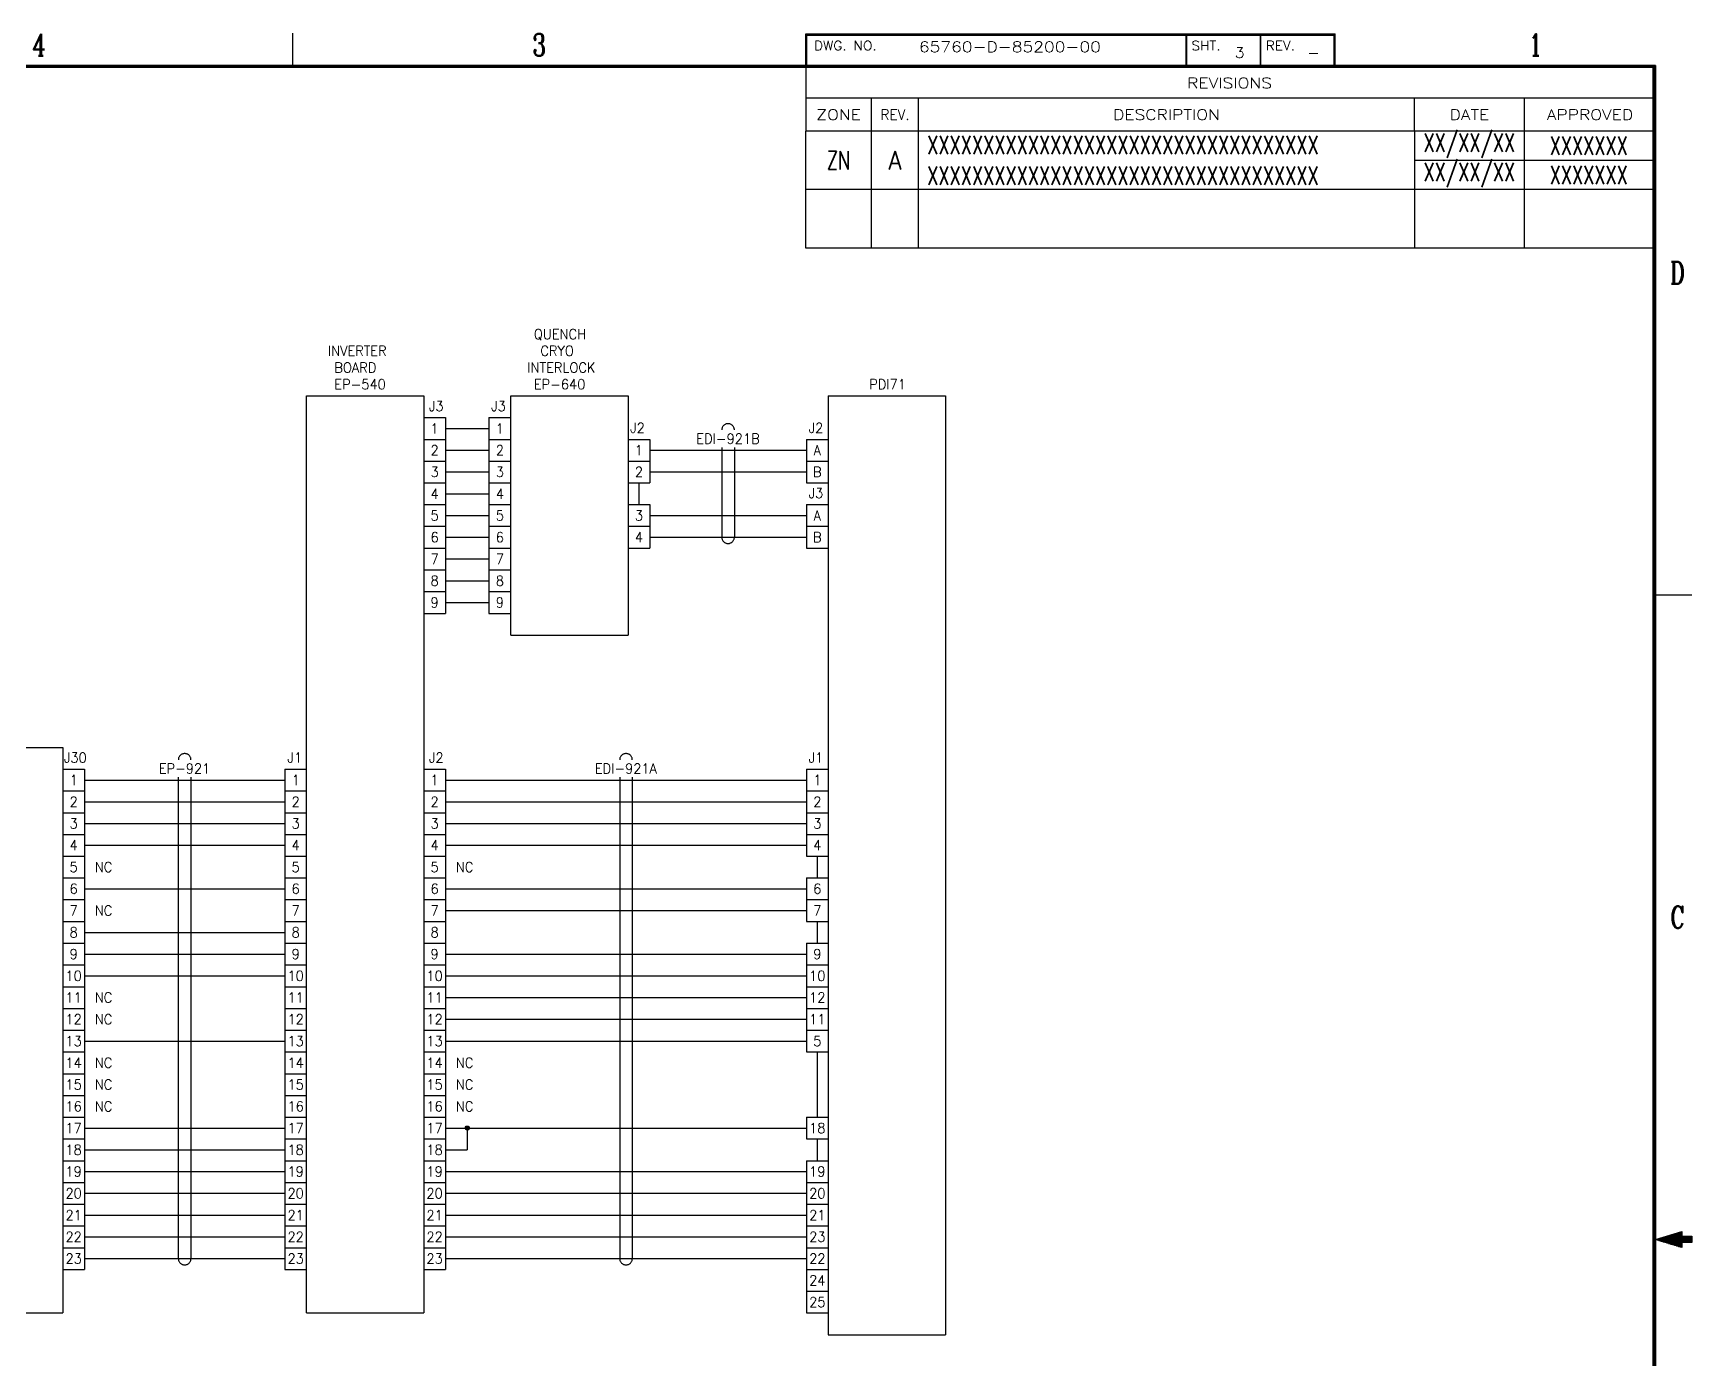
# Model space of a CAD drawing. Extents: x -7.6 to 24, y -28.5 to -7.9.
# Drawn here: x 9.86 to 24.01, y -19.19 to -7.87 of the extents above; entities that cross this region are included whole.
import ezdxf

# ---------------------------------------------------------------- set-up
doc = ezdxf.new("R2010")
doc.units = 0
doc.header["$MEASUREMENT"] = 0
doc.linetypes.add('DASHED', pattern=[15, 7, -8])
doc.linetypes.add('PHANTOM', pattern=[13, 10, -1, 0, -1, 0, -1])
doc.layers.add('1', color=7, linetype='CONTINUOUS')
doc.layers.add('2', color=7, linetype='CONTINUOUS')
doc.styles.add('CONVERTER_1', font='simplex.shx', dxfattribs={"width": 0.7125})
doc.styles.add('CONVERTER_17', font='complex.shx', dxfattribs={"width": 0.7125})
doc.styles.add('CONVERTER_2', font='simplex.shx', dxfattribs={"width": 0.95})
doc.styles.add('CONVERTER_3', font='simplex.shx', dxfattribs={"width": 1.1875})
doc.styles.add('CONVERTER_4', font='simplex.shx', dxfattribs={"width": 1.06875})

# ---------------------------------------------------------------- blocks, each defined once
blk = doc.blocks.new('REVISION_BLOCK', base_point=(16.45, -9.709))
at = {"layer": '1', "color": 2, "linetype": 'CONTINUOUS'}
for p, q in [((23.681, -8.168), (16.45, -8.168)), ((16.45, -8.168), (16.45, -8.709)), ((23.681, -8.709), (23.681, -8.168)), ((23.681, -8.429), (16.45, -8.429)), ((17.012, -8.709), (17.012, -8.429)), ((17.412, -8.709), (17.412, -8.429)), ((21.644, -8.709), (21.644, -8.429)), ((22.581, -8.709), (22.581, -8.429)), ((23.681, -8.709), (16.45, -8.709)), ((23.681, -8.709), (23.681, -8.709))]:
    blk.add_line(p, q, dxfattribs=at)
at = {"layer": '1', "color": 4, "linetype": 'PHANTOM'}
for p, q in [((17.012, -9.709), (17.012, -8.709)), ((23.681, -8.709), (23.681, -9.709)), ((21.644, -8.959), (23.681, -8.959))]:
    blk.add_line(p, q, dxfattribs=at)
at = {"layer": '2', "color": 4, "linetype": 'PHANTOM'}
for p, q in [((16.45, -9.709), (16.45, -8.709)), ((17.412, -9.709), (17.412, -8.709)), ((21.644, -8.709), (21.644, -9.709)), ((22.581, -9.709), (22.581, -8.709)), ((23.681, -9.209), (16.45, -9.209)), ((23.681, -9.709), (16.45, -9.709))]:
    blk.add_line(p, q, dxfattribs=at)
at = {"layer": '1', "color": 3, "char_height": 0.09, "attachment_point": 5}
for s, insert, style in [('REVISIONS', (20.066, -8.299), 'CONVERTER_3'), ('ZONE', (16.731, -8.569), 'CONVERTER_3'), ('REV.', (17.212, -8.569), 'CONVERTER_2'), ('DESCRIPTION', (19.528, -8.569), 'CONVERTER_3'), ('DATE', (22.112, -8.569), 'CONVERTER_3'), ('APPROVED', (23.141, -8.569), 'CONVERTER_3')]:
    blk.add_mtext(s, dxfattribs=dict(at, insert=insert, style=style))
at = {"layer": '2', "color": 13}
for s, insert, char_height, attachment_point, style in [('XXXXXXXXXXXXXXXXXXXXXXXXXXXXXXXXXXX\\PXXXXXXXXXXXXXXXXXXXXXXXXXXXXXXXXXXX', (17.487, -8.959), 0.15625, 4, 'CONVERTER_1'), ('XX/XX/XX', (22.112, -8.834), 0.1562, 5, 'CONVERTER_1'), ('XXXXXXX', (23.131, -8.834), 0.1562, 5, 'CONVERTER_1'), ('ZN', (16.731, -8.959), 0.1562, 5, 'CONVERTER_1'), ('A', (17.212, -8.959), 0.156, 5, 'CONVERTER_2'), ('XX/XX/XX', (22.112, -9.084), 0.1562, 5, 'CONVERTER_1'), ('XXXXXXX', (23.131, -9.084), 0.1562, 5, 'CONVERTER_1')]:
    blk.add_mtext(s, dxfattribs=dict(at, insert=insert, char_height=char_height, attachment_point=attachment_point, style=style))
blk = doc.blocks.new('FORMAT_D', base_point=(-7.615, -28.456))
at = {"layer": '1', "linetype": 'CONTINUOUS'}
h = blk.add_hatch(dxfattribs=at)
h.set_pattern_fill('CUSTOM0', scale=0.005, pattern_type=2)
h.set_pattern_definition([(0, (-1582.916785, 4540.313205), (-0.005, 0.005), [])])
h.paths.add_polyline_path([(23.925, -18.141), (24.009, -18.141), (24.009, -18.195), (23.925, -18.195), (23.925, -18.236), (23.7, -18.168), (23.925, -18.101)])
at = {"layer": '1', "color": 2, "linetype": 'CONTINUOUS'}
for p, q in [((12.072, -7.874), (12.072, -8.149)), ((16.45, -8.168), (16.45, -7.88)), ((16.45, -7.88), (20.968, -7.88)), ((16.45, -8.168), (16.45, -7.88)), ((16.45, -7.885), (20.968, -7.885)), ((16.45, -7.89), (20.968, -7.89)), ((16.455, -8.168), (16.455, -7.88)), ((16.46, -8.168), (16.46, -7.88)), ((19.695, -8.162), (19.695, -7.88)), ((19.7, -8.162), (19.7, -7.88)), ((20.329, -8.168), (20.329, -7.89)), ((20.334, -8.168), (20.334, -7.89)), ((20.958, -8.168), (20.958, -7.88)), ((20.963, -8.168), (20.963, -7.88)), ((20.968, -8.168), (20.968, -7.88)), ((23.7, -8.149), (-7.305, -8.149)), ((23.694, -8.156), (-7.299, -8.156)), ((23.687, -8.162), (-7.293, -8.162)), ((23.681, -8.168), (-7.286, -8.168)), ((23.681, -28.168), (23.681, -8.168)), ((23.687, -8.162), (23.687, -28.174)), ((23.694, -8.156), (23.694, -28.181)), ((23.7, -8.149), (23.7, -28.187)), ((23.7, -12.668), (24.009, -12.668)), ((23.7, -18.168), (23.925, -18.101)), ((23.925, -18.101), (23.925, -18.141)), ((23.925, -18.236), (23.7, -18.168)), ((23.925, -18.141), (24.009, -18.141)), ((23.925, -18.195), (23.925, -18.236)), ((24.009, -18.195), (23.925, -18.195)), ((24.009, -18.141), (24.009, -18.195))]:
    blk.add_line(p, q, dxfattribs=at)
at = {"layer": '1'}
blk.add_blockref('REVISION_BLOCK', (16.45, -9.709), dxfattribs=at)
at = {"layer": '1', "color": 7, "char_height": 0.188, "attachment_point": 5, "style": 'CONVERTER_17'}
for s, insert in [('4', (9.91, -7.974)), ('3', (14.176, -7.974)), ('1', (22.676, -7.974)), ('D', (23.887, -9.918)), ('C', (23.887, -15.418))]:
    blk.add_mtext(s, dxfattribs=dict(at, insert=insert))
at = {"layer": '1', "color": 3}
for s, insert, char_height, attachment_point, style in [('DWG. NO.', (16.521, -7.98), 0.08, 4, 'CONVERTER_4'), ('65760-D-85200-00', (18.192, -7.99), 0.09, 5, 'CONVERTER_3'), ('SHT.', (19.741, -7.98), 0.08, 4, 'CONVERTER_4'), ('3', (20.152, -8.04), 0.09, 5, 'CONVERTER_4'), ('REV.', (20.375, -7.98), 0.08, 4, 'CONVERTER_4'), ('-', (20.783, -8.04), 0.09, 5, 'CONVERTER_4')]:
    blk.add_mtext(s, dxfattribs=dict(at, insert=insert, char_height=char_height, attachment_point=attachment_point, style=style))

msp = doc.modelspace()

# ---------------------------------------------------------------- hatches: boundary and pattern name
at = {"layer": '1', "linetype": 'CONTINUOUS'}
h = msp.add_hatch(dxfattribs=at)
h.set_pattern_fill('_USER', scale=0.002, angle=45, pattern_type=0)
h.set_pattern_definition([(45, (0, 0), (-0.00141421356, 0.00141421356), [])])
edge = h.paths.add_edge_path()
edge.add_arc((13.563, -17.217), 0.0174, 0, 360)

# ---------------------------------------------------------------- linework, layer by layer
at = {"layer": '1', "color": 2, "linetype": 'CONTINUOUS'}
for p, q in [((12.191, -18.795), (12.191, -10.969)), ((12.191, -10.969), (13.191, -10.969)), ((13.191, -10.969), (13.191, -18.795)), ((13.934, -13.011), (13.934, -10.969)), ((13.934, -10.969), (14.934, -10.969)), ((14.934, -10.969), (14.934, -13.011)), ((16.642, -10.969), (16.642, -18.981)), ((16.642, -10.969), (17.642, -10.969)), ((17.642, -10.969), (17.642, -18.981)), ((13.191, -11.154), (13.377, -11.154)), ((13.377, -11.154), (13.377, -12.825)), ((13.748, -11.154), (13.748, -12.825)), ((13.748, -11.154), (13.934, -11.154)), ((13.377, -11.247), (13.748, -11.247)), ((13.191, -11.34), (13.377, -11.34)), ((13.377, -11.433), (13.748, -11.433)), ((13.748, -11.34), (13.934, -11.34)), ((14.934, -11.34), (15.12, -11.34)), ((15.12, -11.34), (15.12, -11.526)), ((15.12, -11.433), (16.456, -11.433)), ((16.456, -11.34), (16.456, -11.711)), ((16.456, -11.34), (16.642, -11.34)), ((13.191, -11.526), (13.377, -11.526)), ((13.748, -11.526), (13.934, -11.526)), ((14.934, -11.526), (15.12, -11.526)), ((15.12, -11.526), (15.12, -11.711)), ((16.456, -11.526), (16.642, -11.526)), ((13.191, -11.711), (13.377, -11.711)), ((13.377, -11.618), (13.748, -11.618)), ((13.748, -11.711), (13.934, -11.711)), ((14.934, -11.711), (15.12, -11.711)), ((15.027, -11.711), (15.027, -11.897)), ((15.12, -11.618), (16.456, -11.618)), ((16.456, -11.711), (16.642, -11.711)), ((13.377, -11.804), (13.748, -11.804)), ((13.191, -11.897), (13.377, -11.897)), ((13.377, -11.99), (13.748, -11.99)), ((13.748, -11.897), (13.934, -11.897)), ((14.934, -11.897), (15.12, -11.897)), ((15.12, -11.897), (15.12, -12.082)), ((15.12, -11.99), (16.456, -11.99)), ((16.456, -11.897), (16.456, -12.268)), ((16.456, -11.897), (16.642, -11.897)), ((13.191, -12.082), (13.377, -12.082)), ((13.748, -12.082), (13.934, -12.082)), ((14.934, -12.082), (15.12, -12.082)), ((15.12, -12.082), (15.12, -12.268)), ((16.456, -12.082), (16.642, -12.082)), ((13.191, -12.268), (13.377, -12.268)), ((13.377, -12.175), (13.748, -12.175)), ((13.748, -12.268), (13.934, -12.268)), ((14.934, -12.268), (15.12, -12.268)), ((15.12, -12.175), (16.456, -12.175)), ((16.456, -12.268), (16.642, -12.268)), ((13.377, -12.361), (13.748, -12.361)), ((13.191, -12.454), (13.377, -12.454)), ((13.377, -12.547), (13.748, -12.547)), ((13.748, -12.454), (13.934, -12.454)), ((13.191, -12.639), (13.377, -12.639)), ((13.377, -12.732), (13.748, -12.732)), ((13.748, -12.639), (13.934, -12.639)), ((13.191, -12.825), (13.377, -12.825)), ((13.748, -12.825), (13.934, -12.825)), ((13.934, -13.011), (14.934, -13.011)), ((9.112, -13.969), (10.112, -13.969)), ((10.112, -13.969), (10.112, -18.795)), ((10.112, -14.154), (10.298, -14.154)), ((10.298, -14.154), (10.298, -18.424)), ((10.298, -14.247), (12.006, -14.247)), ((12.006, -14.154), (12.006, -18.424)), ((12.006, -14.154), (12.191, -14.154)), ((13.191, -14.154), (13.377, -14.154)), ((13.377, -14.154), (13.377, -18.424)), ((13.377, -14.247), (16.456, -14.247)), ((16.456, -14.154), (16.456, -14.897)), ((16.456, -14.154), (16.642, -14.154)), ((10.112, -14.34), (10.298, -14.34)), ((10.298, -14.433), (12.006, -14.433)), ((12.006, -14.34), (12.191, -14.34)), ((13.191, -14.34), (13.377, -14.34)), ((13.377, -14.433), (16.456, -14.433)), ((16.456, -14.34), (16.642, -14.34)), ((10.112, -14.526), (10.298, -14.526)), ((12.006, -14.526), (12.191, -14.526)), ((13.191, -14.526), (13.377, -14.526)), ((16.456, -14.526), (16.642, -14.526)), ((10.112, -14.711), (10.298, -14.711)), ((10.298, -14.618), (12.006, -14.618)), ((12.006, -14.711), (12.191, -14.711)), ((13.191, -14.711), (13.377, -14.711)), ((13.377, -14.618), (16.456, -14.618)), ((16.456, -14.711), (16.642, -14.711)), ((10.298, -14.804), (12.006, -14.804)), ((13.377, -14.804), (16.456, -14.804)), ((10.112, -14.897), (10.298, -14.897)), ((12.006, -14.897), (12.191, -14.897)), ((13.191, -14.897), (13.377, -14.897)), ((16.456, -14.897), (16.642, -14.897)), ((16.549, -14.897), (16.549, -15.082)), ((10.112, -15.082), (10.298, -15.082)), ((12.006, -15.082), (12.191, -15.082)), ((13.191, -15.082), (13.377, -15.082)), ((16.456, -15.082), (16.456, -15.454)), ((16.456, -15.082), (16.642, -15.082)), ((10.112, -15.268), (10.298, -15.268)), ((10.298, -15.175), (12.006, -15.175)), ((12.006, -15.268), (12.191, -15.268)), ((13.191, -15.268), (13.377, -15.268)), ((13.377, -15.175), (16.456, -15.175)), ((16.456, -15.268), (16.642, -15.268)), ((13.377, -15.361), (16.456, -15.361)), ((10.112, -15.454), (10.298, -15.454)), ((10.298, -15.547), (12.006, -15.547)), ((12.006, -15.454), (12.191, -15.454)), ((13.191, -15.454), (13.377, -15.454)), ((16.456, -15.454), (16.642, -15.454)), ((16.549, -15.454), (16.549, -15.639)), ((10.112, -15.639), (10.298, -15.639)), ((12.006, -15.639), (12.191, -15.639)), ((13.191, -15.639), (13.377, -15.639)), ((16.456, -15.639), (16.456, -16.567)), ((16.456, -15.639), (16.642, -15.639)), ((10.112, -15.825), (10.298, -15.825)), ((10.298, -15.732), (12.006, -15.732)), ((12.006, -15.825), (12.191, -15.825)), ((13.191, -15.825), (13.377, -15.825)), ((13.377, -15.732), (16.456, -15.732)), ((16.456, -15.825), (16.642, -15.825)), ((10.298, -15.918), (12.006, -15.918)), ((13.377, -15.918), (16.456, -15.918)), ((10.112, -16.011), (10.298, -16.011)), ((12.006, -16.011), (12.191, -16.011)), ((13.191, -16.011), (13.377, -16.011)), ((13.377, -16.103), (16.456, -16.103)), ((16.456, -16.011), (16.642, -16.011)), ((10.112, -16.196), (10.298, -16.196)), ((12.006, -16.196), (12.191, -16.196)), ((13.191, -16.196), (13.377, -16.196)), ((16.456, -16.196), (16.642, -16.196)), ((10.112, -16.382), (10.298, -16.382)), ((12.006, -16.382), (12.191, -16.382)), ((13.191, -16.382), (13.377, -16.382)), ((13.377, -16.289), (16.456, -16.289)), ((16.456, -16.382), (16.642, -16.382)), ((10.298, -16.475), (12.006, -16.475)), ((13.377, -16.475), (16.456, -16.475)), ((10.112, -16.567), (10.298, -16.567)), ((12.006, -16.567), (12.191, -16.567)), ((13.191, -16.567), (13.377, -16.567)), ((16.456, -16.567), (16.642, -16.567)), ((16.549, -16.567), (16.549, -17.124)), ((10.112, -16.753), (10.298, -16.753)), ((12.006, -16.753), (12.191, -16.753)), ((13.191, -16.753), (13.377, -16.753)), ((10.112, -16.939), (10.298, -16.939)), ((12.006, -16.939), (12.191, -16.939)), ((13.191, -16.939), (13.377, -16.939)), ((10.112, -17.124), (10.298, -17.124)), ((10.298, -17.217), (12.006, -17.217)), ((12.006, -17.124), (12.191, -17.124)), ((13.191, -17.124), (13.377, -17.124)), ((13.377, -17.217), (16.456, -17.217)), ((13.563, -17.217), (13.563, -17.403)), ((16.456, -17.124), (16.456, -17.31)), ((16.456, -17.124), (16.642, -17.124)), ((10.112, -17.31), (10.298, -17.31)), ((10.298, -17.403), (12.006, -17.403)), ((12.006, -17.31), (12.191, -17.31)), ((13.191, -17.31), (13.377, -17.31)), ((13.377, -17.403), (13.563, -17.403)), ((16.456, -17.31), (16.642, -17.31)), ((16.549, -17.31), (16.549, -17.496)), ((10.112, -17.496), (10.298, -17.496)), ((12.006, -17.496), (12.191, -17.496)), ((13.191, -17.496), (13.377, -17.496)), ((16.456, -17.496), (16.456, -18.424)), ((16.456, -17.496), (16.642, -17.496)), ((10.112, -17.681), (10.298, -17.681)), ((10.298, -17.588), (12.006, -17.588)), ((12.006, -17.681), (12.191, -17.681)), ((13.191, -17.681), (13.377, -17.681)), ((13.377, -17.588), (16.456, -17.588)), ((14.597, -17.588), (14.783, -17.588)), ((16.456, -17.681), (16.456, -18.609)), ((16.456, -17.681), (16.642, -17.681)), ((10.298, -17.774), (12.006, -17.774)), ((13.377, -17.774), (16.456, -17.774)), ((10.112, -17.867), (10.298, -17.867)), ((10.298, -17.96), (12.006, -17.96)), ((12.006, -17.867), (12.191, -17.867)), ((13.191, -17.867), (13.377, -17.867)), ((13.377, -17.96), (16.456, -17.96)), ((16.456, -17.867), (16.456, -18.795)), ((16.456, -17.867), (16.642, -17.867)), ((10.112, -18.052), (10.298, -18.052)), ((12.006, -18.052), (12.191, -18.052)), ((13.191, -18.052), (13.377, -18.052)), ((16.456, -18.052), (16.642, -18.052)), ((10.112, -18.238), (10.298, -18.238)), ((10.298, -18.145), (12.006, -18.145)), ((12.006, -18.238), (12.191, -18.238)), ((13.191, -18.238), (13.377, -18.238)), ((13.377, -18.145), (16.456, -18.145)), ((16.456, -18.238), (16.642, -18.238)), ((10.298, -18.331), (12.006, -18.331)), ((13.377, -18.331), (16.456, -18.331)), ((10.112, -18.424), (10.298, -18.424)), ((12.006, -18.424), (12.191, -18.424)), ((13.191, -18.424), (13.377, -18.424)), ((16.456, -18.424), (16.642, -18.424)), ((16.456, -18.609), (16.642, -18.609)), ((16.456, -18.609), (16.642, -18.609)), ((9.112, -18.795), (10.112, -18.795)), ((12.191, -18.795), (13.191, -18.795)), ((16.456, -18.795), (16.642, -18.795)), ((16.642, -18.981), (17.642, -18.981))]:
    msp.add_line(p, q, dxfattribs=at)
at = {"layer": '1', "color": 3, "linetype": 'DASHED'}
for p, q in [((15.734, -11.409), (15.734, -12.175)), ((15.842, -11.409), (15.842, -12.175)), ((11.098, -18.331), (11.098, -14.223)), ((11.206, -18.331), (11.206, -14.223)), ((14.863, -14.223), (14.863, -18.331)), ((14.97, -14.223), (14.97, -18.331))]:
    msp.add_line(p, q, dxfattribs=at)
at = {"layer": '1', "color": 3, "linetype": 'CONTINUOUS'}
msp.add_circle((13.563, -17.217), 0.0174, dxfattribs=at)
at = {"layer": '1', "color": 3, "linetype": 'DASHED'}
for centre, start, end in [((15.788, -11.26), 0, 180), ((15.788, -12.175), 180, 0), ((11.152, -14.075), 0, 180), ((14.917, -14.075), 0, 180), ((11.152, -18.331), 180, 0), ((14.917, -18.331), 180, 0)]:
    msp.add_arc(centre, 0.0537, start, end, dxfattribs=at)

# ---------------------------------------------------------------- block references
at = {"layer": '1'}
msp.add_blockref('FORMAT_D', (-7.615, -28.456), dxfattribs=at)

# ---------------------------------------------------------------- texts
at = {"layer": '1', "color": 3, "char_height": 0.0856, "style": 'CONVERTER_2'}
for s, insert, attachment_point in [(' QUENCH\\P  CRYO\\PINTERLOCK\\P EP-640', (14.075, -10.913), 7), ('INVERTER\\P BOARD\\P EP-540', (12.373, -10.913), 7), ('PDI71', (17.148, -10.913), 8), ('J3', (13.298, -11.099), 8), ('J3', (13.829, -11.099), 8), ('1', (13.284, -11.247), 5), ('1', (13.841, -11.247), 5), ('J2', (15.015, -11.285), 8), ('EDI-921B', (15.787, -11.377), 8), ('J2', (16.537, -11.285), 8), ('2', (13.284, -11.433), 5), ('2', (13.841, -11.433), 5), ('1', (15.027, -11.433), 5), ('A', (16.549, -11.433), 5), ('3', (13.284, -11.618), 5), ('3', (13.841, -11.618), 5), ('2', (15.027, -11.618), 5), ('B', (16.549, -11.618), 5), ('4', (13.284, -11.804), 5), ('4', (13.841, -11.804), 5), ('J3', (16.537, -11.841), 8), ('5', (13.284, -11.99), 5), ('5', (13.841, -11.99), 5), ('3', (15.027, -11.99), 5), ('A', (16.549, -11.99), 5), ('6', (13.284, -12.175), 5), ('6', (13.841, -12.175), 5), ('4', (15.027, -12.175), 5), ('B', (16.549, -12.175), 5), ('7', (13.284, -12.361), 5), ('7', (13.841, -12.361), 5), ('8', (13.284, -12.547), 5), ('8', (13.841, -12.547), 5), ('9', (13.284, -12.732), 5), ('9', (13.841, -12.732), 5), ('J30', (10.219, -14.099), 8), ('EP-921', (11.151, -14.192), 8), ('J1', (12.091, -14.099), 8), ('J2', (13.298, -14.099), 8), ('EDI-921A', (14.916, -14.192), 8), ('J1', (16.537, -14.099), 8), ('1', (10.205, -14.247), 5), ('1', (12.099, -14.247), 5), ('1', (13.284, -14.247), 5), ('1', (16.549, -14.247), 5), ('2', (10.205, -14.433), 5), ('2', (12.099, -14.433), 5), ('2', (13.284, -14.433), 5), ('2', (16.549, -14.433), 5), ('3', (10.205, -14.618), 5), ('3', (12.099, -14.618), 5), ('3', (13.284, -14.618), 5), ('3', (16.549, -14.618), 5), ('4', (10.205, -14.804), 5), ('4', (12.099, -14.804), 5), ('4', (13.284, -14.804), 5), ('4', (16.549, -14.804), 5), ('5', (10.205, -14.99), 5), ('NC', (10.385, -14.99), 4), ('5', (12.099, -14.99), 5), ('5', (13.284, -14.99), 5), ('NC', (13.465, -14.99), 4), ('6', (10.205, -15.175), 5), ('6', (12.099, -15.175), 5), ('6', (13.284, -15.175), 5), ('6', (16.549, -15.175), 5), ('7', (10.205, -15.361), 5), ('NC', (10.385, -15.361), 4), ('7', (12.099, -15.361), 5), ('7', (13.284, -15.361), 5), ('7', (16.549, -15.361), 5), ('8', (10.205, -15.547), 5), ('8', (12.099, -15.547), 5), ('8', (13.284, -15.547), 5), ('9', (10.205, -15.732), 5), ('9', (12.099, -15.732), 5), ('9', (13.284, -15.732), 5), ('9', (16.549, -15.732), 5), ('10', (10.205, -15.918), 5), ('10', (12.099, -15.918), 5), ('10', (13.284, -15.918), 5), ('10', (16.549, -15.918), 5), ('11', (10.205, -16.103), 5), ('NC', (10.385, -16.103), 4), ('11', (12.099, -16.103), 5), ('11', (13.284, -16.103), 5), ('12', (16.549, -16.103), 5), ('12', (10.205, -16.289), 5), ('NC', (10.385, -16.289), 4), ('12', (12.099, -16.289), 5), ('12', (13.284, -16.289), 5), ('11', (16.549, -16.289), 5), ('13', (10.205, -16.475), 5), ('13', (12.099, -16.475), 5), ('13', (13.284, -16.475), 5), ('5', (16.549, -16.475), 5), ('14', (10.205, -16.66), 5), ('NC', (10.385, -16.66), 4), ('14', (12.099, -16.66), 5), ('14', (13.284, -16.66), 5), ('NC', (13.465, -16.66), 4), ('15', (10.205, -16.846), 5), ('NC', (10.385, -16.846), 4), ('15', (12.099, -16.846), 5), ('15', (13.284, -16.846), 5), ('NC', (13.465, -16.846), 4), ('16', (10.205, -17.032), 5), ('NC', (10.385, -17.032), 4), ('16', (12.099, -17.032), 5), ('16', (13.284, -17.032), 5), ('NC', (13.465, -17.032), 4), ('17', (10.205, -17.217), 5), ('17', (12.099, -17.217), 5), ('17', (13.284, -17.217), 5), ('18', (16.549, -17.217), 5), ('18', (10.205, -17.403), 5), ('18', (12.099, -17.403), 5), ('18', (13.284, -17.403), 5), ('19', (10.205, -17.588), 5), ('19', (12.099, -17.588), 5), ('19', (13.284, -17.588), 5), ('19', (16.549, -17.588), 5), ('20', (10.205, -17.774), 5), ('20', (12.099, -17.774), 5), ('20', (13.284, -17.774), 5), ('20', (16.549, -17.774), 5), ('21', (10.205, -17.96), 5), ('21', (12.099, -17.96), 5), ('21', (13.284, -17.96), 5), ('21', (16.549, -17.96), 5), ('22', (10.205, -18.145), 5), ('22', (12.099, -18.145), 5), ('22', (13.284, -18.145), 5), ('23', (16.549, -18.145), 5), ('23', (10.205, -18.331), 5), ('23', (12.099, -18.331), 5), ('23', (13.284, -18.331), 5), ('22', (16.549, -18.331), 5), ('24', (16.549, -18.517), 5), ('25', (16.549, -18.702), 5)]:
    msp.add_mtext(s, dxfattribs=dict(at, insert=insert, attachment_point=attachment_point))

doc.saveas('drawing.dxf')
